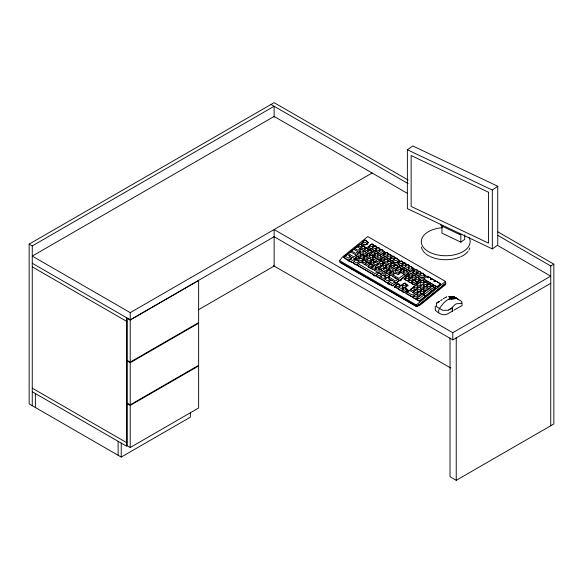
<?xml version="1.0" encoding="UTF-8"?>
<svg xmlns="http://www.w3.org/2000/svg" width="583" height="583" viewBox="0 0 583 583"><rect width="100%" height="100%" fill="white"/><g stroke="black" fill="none" stroke-linecap="round" stroke-linejoin="round"><path stroke-width="0.87" d="M359.777 257.46L362.327 259.165M363.719 250.814L365.658 252.169M363.049 259.348L365.599 261.053M370.256 254.589L372.807 256.294M371.276 268.559L372.617 269.565M373.528 256.476L375.474 257.839M375.314 262.678L373.98 261.665M376.13 266.897L378.68 268.61M377.813 272.334L379.759 273.689M379.402 268.792L381.34 270.148M380.939 261.461L379.001 260.105M383.337 262.146L384.678 263.152M386.609 264.033L387.95 265.039M389.881 265.921L391.82 267.276M389.211 274.455L390.552 275.46M396.418 269.696L397.759 270.701M399.69 271.583L402.241 273.289M421.05 280.161L418.922 278.696M425.335 287.098L423.396 285.736M454.704 298.664L456.161 298.43A7.404 1.035 24.3 0 0 456.292 298.372L455.316 297.76A7.768 0.787 25.9 0 0 454.667 297.483L453.836 297.192M453.202 297.038C446.571 296.412 450.419 300.529 454.689 298.664M362.896 259.136C355.266 255.471 359.806 265.25 364.79 257.657M399.537 271.372C391.769 267.772 396.535 277.457 401.432 269.893M448.815 309.726L452.189 307.78L452.874 306.84A16.397 12.95 84.4 0 1 453.319 306.294L453.968 305.594A19.72 15.756 80 0 1 454.587 305.011L454.798 304.829A8.592 6.901 77.8 0 1 456.671 303.743L460.512 303.466A4.635 2.186 40.9 0 0 461.758 301.477L457.021 298.554M360.491 248.839L361.788 249.932M358.917 253.321L358.837 252.927M370.416 264.42L368.522 262.977M378.622 252.381C378.542 255.267 384.62 254.552 384.102 251.79M382.477 258.007L382.397 257.613M376.166 275.606L376.173 276.08L380.145 277.902M383.497 271.969L383.417 271.576M395.558 265.556L395.478 265.163M392.527 276.255L392.607 276.648M390.858 280.685L389.466 279.527M404.172 279.57L405.688 278.28M408.129 290.655L406.045 289.102M418.849 292.382L417.559 291.289M440.653 284.242L440.631 283.819M456.343 298.343L456.321 298.321A7.768 0.787 25.9 0 1 456.161 298.343L450.287 298.882M389.014 274.301L387.221 273.106L384.882 274.812L386.835 275.81L391.543 272.283M339.561 260.659L342.33 257.088L367.749 236.552L445.492 281.443L445.864 283.382L420.452 303.911L416.546 306.352L339.838 262.066L339.561 260.659L416.277 304.945L416.67 306.658L420.496 304.858L445.725 284.475L445.521 283.418L441.316 286.814M452.809 298.226L453.006 297.964A2.383 1.377 -60 0 1 455.177 297.855L454.98 298.081A15.326 8.847 -60 0 0 452.809 298.226L451.745 297.235A2.383 1.377 -60 0 1 453.917 297.119L454.543 297.49A2.383 1.377 -60 0 0 452.379 297.6L451.606 298A15.326 8.847 -60 0 0 449.857 298.671L449.384 298.853M344.422 257.278C344.721 259.559 350.383 261.833 351.542 258.101M362.211 242.907C362.123 245.793 368.208 245.079 367.691 242.309M349.326 260.113C348.955 261.286 352.074 262.853 353.305 262.408M358.982 252.308L360.199 253.481M355.047 258.954L356.869 260.477M353.466 262.496C353.087 263.676 356.206 265.243 357.437 264.791M368.288 247.476L369.586 246.412M368.952 246.798C368.507 247.811 371.065 249.036 372.063 248.591M362.254 254.195C362.298 256.52 367.261 256.863 367.735 254.079M372.173 248.657C371.845 250.129 375.773 251.601 376.472 249.495M374.432 246.675L373.215 245.501M365.526 256.083L366.743 257.256M357.598 264.886L357.605 265.36L375.328 275.591L377.194 274.557M368.799 257.97L368.806 258.444M366.445 261.075L366.372 261.483M372.063 259.858L372.071 260.331M374.279 257.854L374.352 257.438M369.709 262.962L371.531 264.485M375.335 261.752L375.343 262.226M377.551 259.741L377.544 259.267M372.982 264.85L374.199 266.023M384.897 252.716L384.889 252.242M383.636 255.274L383.643 255.748L386.748 257.067M380.189 260.091L382.011 261.614M378.607 263.64L378.615 264.114M378.462 264.726L377.245 263.56M386.864 257.139C386.901 259.457 391.863 259.807 392.344 257.016M381.88 265.527L381.887 266.001M381.734 266.613L381.807 266.205M390.085 258.998C389.641 260.011 392.199 261.242 393.197 260.79M380.152 270.162L380.218 269.747M378.382 273.602L378.454 273.187M385.144 267.415L386.361 268.588M385.006 268.501L384.999 268.034M393.314 260.863C393.197 263.771 399.34 262.999 398.787 260.266M392.213 263.749L392.286 263.334M388.416 269.302L388.424 269.776L391.528 271.095M390.632 267.291L390.697 266.883M380.305 277.996L380.313 278.47L384.277 280.292M386.063 272.399L387.28 273.573M398.32 263.749C398.131 265.608 402.656 266.657 403.21 264.114M391.689 271.19L393.51 272.713M384.437 280.379C384.066 281.56 387.185 283.127 388.409 282.675M401.549 265.615C401.104 266.628 403.662 267.859 404.653 267.408M394.961 273.077L394.968 273.551M397.169 271.066L395.952 269.9M388.57 282.77L388.577 283.243L392.847 285.648L395.682 283.119M404.77 267.473C404.325 268.493 406.883 269.718 407.881 269.273M400.441 272.953L400.434 272.48M407.998 269.339C407.881 272.246 414.025 271.481 413.471 268.741M395.216 286.603L395.223 287.076L398.327 288.403M404.872 278.805C404.915 281.123 409.878 281.472 410.359 278.681M413.004 272.232C413.048 274.549 418.011 274.899 418.485 272.108M398.502 288.505C398.539 290.822 403.502 291.172 403.983 288.381M408.158 280.7C407.969 282.558 412.494 283.6 413.048 281.057M413.573 276.08L413.566 275.606M416.291 274.127L416.298 274.6L419.396 275.919M401.782 290.4C401.665 293.307 407.816 292.535 407.255 289.802M419.571 276.021C419.461 278.929 425.605 278.164 425.043 275.424M406.796 293.293L406.803 293.759L412.604 297.097L414.965 295.545M423.863 278.812L423.885 279.374L436.842 286.858L440.566 284.227M415.497 290.567L415.49 290.094M418.711 287.966L417.494 286.792M421.932 285.364L421.924 284.89M425.153 282.762L423.936 281.589M413.362 297.082C413.026 298.547 416.954 300.026 417.654 297.92M421.997 289.86L421.99 289.387M428.432 284.657L428.505 284.249M431.719 286.552L431.712 286.078M436.886 302.839L439.582 301.28M357.299 246.879L359.077 245.436M362.852 242.521L361.635 243.978M362.189 247.236L357.977 250.304L354.479 248.343L356.913 246.631L360.287 248.54L359.944 248.81M366.649 244.714L367.873 243.73M360.01 251.258L358.239 252.33M363.683 250.559L366.124 248.227M357.255 256.943L352.547 260.47L349.727 258.918L352.161 257.263L354.792 258.786L354.304 258.976M363.173 259.187L364.36 258.225M376.589 249.56L375.328 250.93L378.513 252.315M361.424 262.634L363.209 261.199M373.492 256.221L375.27 254.786M373.652 256.316L374.84 255.361M365.884 263.567L364.229 264.66M373.091 258.808L371.225 259.843M371.925 260.951L367.21 264.478L365.257 263.48L367.596 261.774L369.454 262.795L368.864 262.94M382.404 258.08L377.689 261.607L375.736 260.557L378.075 258.903L379.934 259.923L379.344 260.076M373.608 266.387L370.657 268.42M374.505 270.191L376.29 268.756M384.088 263.516L381.034 265.505M379.365 268.53L380.546 267.575M386.769 265.884L384.518 267.459M389.845 265.666L391.025 264.704M389.444 268.253L387.571 269.28M388.278 270.395L383.563 273.923L381.61 272.924L383.949 271.212L385.808 272.232L385.217 272.385M389.335 274.287L391.113 272.851M398.757 267.524L394.042 271.051L392.089 270.053L394.429 268.348L396.287 269.361L395.697 269.514M389.371 276.306L387.491 277.807M398.065 274.87L399.851 273.434M400.346 280.919L401.731 279.796M396.404 285.648L394.64 287.681M404.828 287.696L407.196 285.306M416.262 278.455L414.273 280L412.589 279.272M412.626 281.633C407.408 285.524 421.152 284.329 415.708 281.298M414.309 291.522L412.538 292.6M419.622 291.777L421.4 290.341M426.064 286.574L427.842 285.138M420.277 295.792L422.056 294.357M424.089 292.717L422.223 293.745M428.498 289.153L425.787 291.209L422.945 289.685M418.04 297.847L416.517 299.312L419.651 300.835L425.415 296.171L424.125 295.078M424.475 292.644L422.959 294.109M445.492 281.443L416.277 304.945M439.917 287.944L420.292 303.801L416.568 306.133L340.151 262.015L340.253 262.539L416.67 306.658M440.624 300.609L441.163 300.209M407.364 149.765L412.793 145.954L497.751 186.247L497.751 245.093L492.322 248.912L407.364 208.619L407.364 149.765L492.322 190.058L497.751 186.247M440.405 224.287L441.178 225.738L460.06 234.694L460.832 234.147L460.832 242.127L441.95 233.171L441.95 226.08M460.832 242.127L464.709 239.402L464.709 234.869M442.235 299.465L441.892 299.698A16.397 3.389 -38.6 0 0 441.433 300.012M454.04 310.112L462.049 305.543L462.049 303.051M356.468 255.318L353.866 256.943L348.066 253.423L350.551 251.841L356.351 255.186L356.002 255.456M362.094 254.108L361.409 254.181M366.947 252.446C359.951 257.744 363.792 247.957 366.481 252.585M359.74 257.205L357.306 258.837L355.448 257.817L357.787 256.112L359.645 257.125L359.055 257.278M358.159 260.747L357.474 260.827M370.22 254.334L369.535 254.407M368.638 257.883L368.172 258.021M366.284 260.98L365.818 261.118M376.764 258.109C369.586 263.399 373.856 253.62 376.297 258.247M375.175 261.658L372.675 260.681M372.821 264.755L372.355 264.893M378.447 263.545L377.762 263.618M383.301 261.891L382.616 261.964M382.63 270.417C376.02 275.65 379.526 265.979 382.164 270.556M381.049 273.966L380.582 274.105M393.11 267.553C386.114 272.851 389.954 263.064 392.643 267.692M384.321 275.854L383.636 275.927M394.8 272.982L394.115 273.063M411.204 277.996L408.1 276.677M426.931 276.437L427.514 276.32M419.563 287.281L417.064 286.311M416.342 289.882L414.447 289.255M422.843 289.175L420.948 288.556M416.408 294.379L414.513 293.752M429.343 288.468L426.843 287.499M190.342 412.822L190.342 417.18L121.235 457.079L29.15 403.917L29.15 244.117L274.134 102.674L408.085 180.009M29.15 244.117L32.262 245.917L274.134 106.266L274.134 117.161M407.51 193.447L274.134 116.44L32.262 256.09L130.22 312.648L372.1 172.998M32.262 263.268L130.22 319.827L274.404 236.589M130.22 320.023L198.635 280.525L198.635 322.618L130.22 362.123L127.109 360.323L127.109 318.231L130.22 320.023L130.22 362.123M198.504 309.733L274.134 266.067L274.134 229.556L452.78 332.696L550.738 276.138L497.226 245.239M130.22 362.721L198.635 323.222L198.635 365.315L130.22 404.813L127.109 403.021L127.109 360.921L130.22 362.721L130.22 404.813M130.22 405.411L198.635 365.913L198.635 408.005L130.22 447.504L127.109 445.711L127.109 403.618L130.22 405.411L130.22 447.504M439.531 301.462L436.427 303.255L436.317 306.585L442.891 310.382L448.56 310.258L452.189 307.78L452.255 311.118M452.955 310.797L447.314 314.048C443.262 316.197 438.27 313.209 435.494 310.367M497.948 235.488L550.738 265.965L553.85 264.165L553.85 423.965L456.234 480.326L450.018 476.734L450.018 337.921M274.134 236.734L452.78 339.874L550.738 283.323M456.292 298.372L455.294 297.796A7.404 1.035 24.3 0 0 455.083 297.716M446.206 297.111L445.66 297.388A8.592 1.275 -36.1 0 0 445.368 297.541M446.403 297.024L446.789 296.871M437.316 286.894L440.682 283.892M448.327 296.434L453.341 296.434L457.407 298.78M449.763 298.605L448.553 299.37M449.974 298.729L447.358 299.946A16.513 9.539 -60 0 0 443.415 303.284C441.63 305.798 437.498 309.544 438.766 312.648M451.519 297.505L451.548 297.498A15.326 8.847 -60 0 1 452.109 297.396M450.936 297.148L449.347 297.84L449.5 298.43M425.845 286.683L423.564 285.604M432.105 286.544L432.469 286.537M419.41 291.886L417.727 291.15M419.469 296.383L416.583 294.954M414.09 276.043L412.735 275.125M451.475 299.072L450.666 298.984M437.061 286.916L423.739 278.973L427.499 276.233L440.573 283.841M453.836 297.315L454.667 297.563A7.404 1.035 24.3 0 1 454.878 297.643M455.797 298.088L456.256 298.234A15.326 8.847 -60 0 0 454.849 297.782M365.228 240.262L361.424 243.213L365.198 245.064L368.471 242.368L366.007 240.713M410.396 271.503L414.2 268.552L401.235 261.067L397.526 263.727L410.396 271.503L410.527 272.21M455.316 297.76L457.232 298.678M456.591 298.343L457.123 298.613M497.904 231.866L553.85 264.165M271.029 104.474L408.129 183.623M427.601 276.276L440.653 283.906M366.918 241.865L368.551 242.827M379.664 249.225L380.874 249.925M388.293 254.21L389.794 255.077M394.348 257.708L395.689 258.539M398.065 259.85L399.647 260.783M402.583 262.459L403.873 263.217M404.602 263.625L407.021 265.017M411.656 267.699L414.258 269.2M420.554 272.837L421.91 273.755M423.841 274.731L425.911 275.941M368.106 249.356L369.913 250.406M371.378 251.244L372.734 252.169M374.643 253.139L375.933 253.896M384.11 258.597L385.815 259.719M387.724 260.688L389.014 261.446M394.268 264.463L395.937 265.425M400.805 268.238L402.146 269.076M402.868 269.426L405.287 270.825M433.176 286.931L435.778 288.432M368.93 254.064L366.991 252.876M376.924 258.677L378.134 259.377M395.092 269.164L393.204 268.056M404.296 274.484L406.096 275.169L408.559 272.713M414.666 280.467L417.428 281.924L420.132 279.395M430.735 289.744L432.528 290.429L434.991 287.973M363.253 251.018L364.462 251.718M369.79 254.793L371.131 255.624M403.99 274.535L405.418 275.708L399.537 280.416L394.042 277.479M360.899 254.115L362.247 255.033M364.164 256.003L365.505 256.841M390.326 271.11L391.667 271.94M358.45 256.928L356.563 255.82M366.445 261.548L367.654 262.248M384.612 272.035L382.725 270.927M420.409 292.702L421.618 293.395M424.293 294.947L426.086 295.632L431.77 290.574M359.31 257.664L360.666 258.582M375.663 267.101L376.953 267.859M385.472 272.764L386.828 273.682M405.987 284.606L408.122 285.983M349.108 255.995L351.287 257.256M358.931 261.665L360.746 262.714M368.135 266.978L369.95 268.027M381.821 274.885L383.031 275.577M384.489 276.422L386.908 277.814M388.489 278.732L392.17 280.86M394.378 282.136L396.323 283.017L398.903 280.518M402.328 286.719L404.143 287.769M385.327 277.144L386.646 277.902M347.789 260.63L349.37 261.541M373.025 275.205L374.599 276.116M387.221 283.396L389.59 284.766M273.391 265.637L450.674 367.99M32.262 266.861L126.766 321.422M32.262 388.154L126.766 442.716M32.262 391.747L126.766 446.308L126.766 317.83M457.538 298.853L458.661 299.757A0.969 0.561 -60 0 1 458.734 299.968M459.28 233.244L460.06 234.694M449.347 298.226L449.347 297.811M435.319 309.959L435.217 306.17M550.738 265.965L550.738 425.758M492.322 190.058L492.322 248.912M456.234 337.885L456.234 480.326M452.78 332.696L452.78 339.874M452.619 307.175L452.437 311.045L452.437 307.43M130.22 312.648L130.22 319.827M121.235 443.116L121.235 457.079M118.123 441.324L118.123 455.287M35.366 393.54L35.366 407.51M32.262 245.917L32.262 405.71M469.825 247.935A24.435 14.109 0 0 1 468.9 250.085M467.967 251.455A24.435 14.109 0 0 1 460.789 256.731M459.943 257.103A24.435 14.109 0 0 1 430.21 256.527M429.409 256.134A24.435 14.109 0 0 1 425.852 253.845M425.138 253.233A24.435 14.109 0 0 1 422.85 250.595M422.427 249.903A24.435 14.109 0 0 1 421.4 247.01M469.002 237.368A24.435 14.109 0 0 1 451.759 255.31A24.435 14.109 0 0 1 421.735 244.335A24.435 14.109 0 0 1 442.431 227.661M443.269 298.788A19.72 3.301 -36.9 0 1 443.525 298.627L443.78 298.467A8.592 1.275 -36.1 0 1 445.069 297.709M343.584 257.343L392.709 285.925L409.339 272.771L360.214 244.19L343.584 257.343M368.106 246.857L381.122 254.589L384.882 251.849L371.867 244.109L368.106 246.857M382.798 255.339L395.813 263.071L399.566 260.324L386.551 252.592L382.798 255.339M394.378 286.668L404.281 292.608L408.042 289.86L405.17 287.834L407.969 285.189L404.631 283.214L401.17 285.524L397.766 283.928L394.378 286.668M404.034 278.863L414.054 284.825L420.926 279.366L410.891 273.5L404.034 278.863M405.95 293.351L419.381 301.2L435.785 287.944L422.34 280.183L405.95 293.351M412.166 272.29L422.07 278.229L425.83 275.489L415.919 269.55L412.166 272.29M393 274.936L398.889 278.397L404.478 274.134L400.987 272.115L397.832 274.374L395.303 273.23L393 274.936M417.107 297.694L419.126 298.751L424.388 294.517L422.376 293.635L417.107 297.694M423.55 292.498L425.561 293.548L430.83 289.314L428.811 288.432L423.55 292.498M344.844 256.024L348.226 258.109L350.66 256.454L347.257 254.428L344.844 256.024M351.279 250.821L355.448 253.394L357.962 251.754L353.692 249.233L351.279 250.821M357.722 245.618C362.101 249.823 363.398 240.524 357.765 245.56M353.881 261.242C359.93 266.861 359.93 255.682 353.881 261.242M357.051 254.152C361.664 258.349 362.232 249.014 357.051 254.152M362.633 241.654C367.399 245.851 368.041 236.465 362.633 241.654M359.405 251.054C364.018 255.245 364.586 245.917 359.405 251.054M360.994 247.513C365.607 251.703 366.168 242.375 360.994 247.513M360.323 256.039C365.024 260.237 365.621 250.879 360.323 256.039M358.02 263.633L374.92 273.565L377.478 272.013L360.578 262.073L358.02 263.633M364.258 249.4C368.871 253.59 369.44 244.262 364.258 249.4M362.007 261.476C366.503 265.688 367.582 256.301 362.007 261.476M363.595 257.934C368.121 262.146 369.156 252.76 363.595 257.934M365.949 254.829C370.475 259.049 371.517 249.662 365.949 254.829M369.374 245.538C374.024 249.735 374.891 240.429 369.418 245.479M367.53 251.288C372.297 255.485 372.938 246.099 367.53 251.288M366.86 259.821C371.429 264.048 372.552 254.618 366.86 259.821M369.221 256.717C373.776 260.944 374.913 251.521 369.221 256.717M372.595 247.403C377.106 251.616 378.17 242.229 372.595 247.403M370.803 253.175C375.401 257.358 376.21 248.088 370.846 253.117M368.551 265.25C373.164 269.448 373.725 260.113 368.551 265.25M370.132 261.709C374.643 265.921 375.707 256.535 370.132 261.709M375.824 249.262C380.473 253.459 381.34 244.153 375.867 249.203M374.075 255.062C378.688 259.253 379.249 249.925 374.075 255.062M371.823 267.138C376.589 271.343 377.223 261.949 371.823 267.138M373.404 263.596C377.922 267.808 378.972 258.429 373.404 263.596M379.045 251.127C383.293 255.354 384.962 245.953 379.045 251.127M377.339 256.95C382.04 261.148 382.645 251.79 377.339 256.95M375.088 269.025C379.693 273.216 380.502 263.946 375.131 268.967M376.676 265.484C381.165 269.696 382.244 260.31 376.676 265.484M379.03 262.379C383.68 266.577 384.547 257.271 379.074 262.321M380.612 258.837C385.137 263.057 386.179 253.671 380.612 258.837M384.059 254.02C388.57 258.233 389.626 248.854 384.059 254.02M376.589 274.353L379.205 275.992L381.632 274.338L378.906 272.764L376.589 274.353M379.941 267.371C384.554 271.561 385.123 262.233 379.941 267.371M382.302 264.274C386.908 268.464 387.476 259.136 382.302 264.274M383.884 260.725C388.438 264.952 389.575 255.529 383.884 260.725M387.28 255.879C391.893 260.076 392.461 250.741 387.28 255.879M383.213 269.259C387.826 273.449 388.395 264.121 383.213 269.259M380.728 276.743C386.769 282.361 386.769 271.175 380.728 276.743M385.567 266.161C390.18 270.352 390.748 261.024 385.567 266.161M387.156 262.612C391.39 266.839 393.073 257.446 387.156 262.612M390.508 257.744C395.157 261.935 396.025 252.628 390.552 257.686M386.485 271.146C391.251 275.344 391.893 265.957 386.485 271.146M384.86 279.126C390.778 284.737 391.025 273.646 384.904 279.068M390.421 264.5C394.917 268.712 395.995 259.326 390.421 264.5M393.729 259.603C398.415 263.8 399.042 254.443 393.729 259.603M388.169 276.582L395.514 280.984L398.029 279.344L390.727 275.023L388.169 276.582M389.757 273.033C394.356 277.224 395.165 267.954 389.801 272.975M393.693 266.387C398.342 270.585 399.209 261.279 393.736 266.329M388.992 281.516L392.374 283.6L394.808 281.946L391.404 279.92L388.992 281.516M398.743 262.496C403.443 266.693 404.041 257.336 398.743 262.496M396.965 268.275C401.578 272.472 402.139 263.137 396.965 268.275M401.971 264.361C406.577 268.552 407.145 259.224 401.971 264.361M400.237 270.169C404.85 274.36 405.411 265.032 400.237 270.169M395.638 285.349C400.164 289.569 401.206 280.183 395.638 285.349M405.192 266.22C409.711 270.439 410.767 261.06 405.192 266.22M403.502 272.057C408.202 276.247 408.807 266.89 403.502 272.057M398.925 287.244C403.487 291.471 404.609 282.041 398.925 287.244M402.139 284.642C406.839 288.84 407.437 279.483 402.139 284.642M408.421 268.085C413.026 272.276 413.595 262.948 408.421 268.085M405.294 277.544C409.98 281.742 410.6 272.385 405.294 277.544M402.204 289.139C406.715 293.358 407.779 283.972 402.204 289.139M408.515 274.95C413.114 279.133 413.923 269.863 408.559 274.885M408.581 279.446C413.281 283.637 413.879 274.28 408.581 279.446M413.427 270.978C418.128 275.169 418.725 265.812 413.427 270.978M411.795 276.845C416.408 281.035 416.976 271.707 411.795 276.845M407.218 292.032L412.166 295.056L414.673 293.417L409.703 290.451L407.218 292.032M411.86 281.341C416.386 285.553 417.428 276.167 411.86 281.341M410.432 289.43C415.038 293.621 415.839 284.351 410.476 289.372M416.714 272.873C421.414 277.071 422.012 267.706 416.714 272.873M415.081 278.74C419.789 282.937 420.387 273.573 415.081 278.74M413.653 286.829C418.142 291.041 419.221 281.662 413.653 286.829M413.719 291.325C418.332 295.523 418.893 286.195 413.719 291.325M419.993 274.768C424.592 278.958 425.401 269.681 420.037 274.71M416.874 284.234C421.436 288.454 422.558 279.024 416.874 284.234M413.777 295.821C418.303 300.041 419.345 290.655 413.777 295.821M416.932 288.731C421.429 292.943 422.507 283.557 416.932 288.731M420.088 281.633C424.788 285.823 425.393 276.466 420.088 281.633M416.998 293.227C421.611 297.417 422.179 288.089 416.998 293.227M420.154 286.129C424.664 290.341 425.721 280.955 420.154 286.129M420.219 290.625C424.708 294.838 425.787 285.451 420.219 290.625M423.375 283.527C428.024 287.718 428.891 278.412 423.418 283.462M423.44 288.024C428.126 292.214 428.738 282.857 423.44 288.024M426.654 285.422C431.26 289.605 432.061 280.336 426.698 285.357M429.941 287.317C434.554 291.507 435.115 282.179 429.941 287.317M427.63 277.311L427.288 277.581L428.49 277.807L427.63 277.311M430.91 279.206L430.575 279.476L431.777 279.702L430.91 279.206M434.197 281.101L433.854 281.37L435.056 281.596L434.197 281.101M488.547 192.259L411.139 155.552L411.139 206.418L488.547 243.133L488.547 192.259"/></g></svg>
